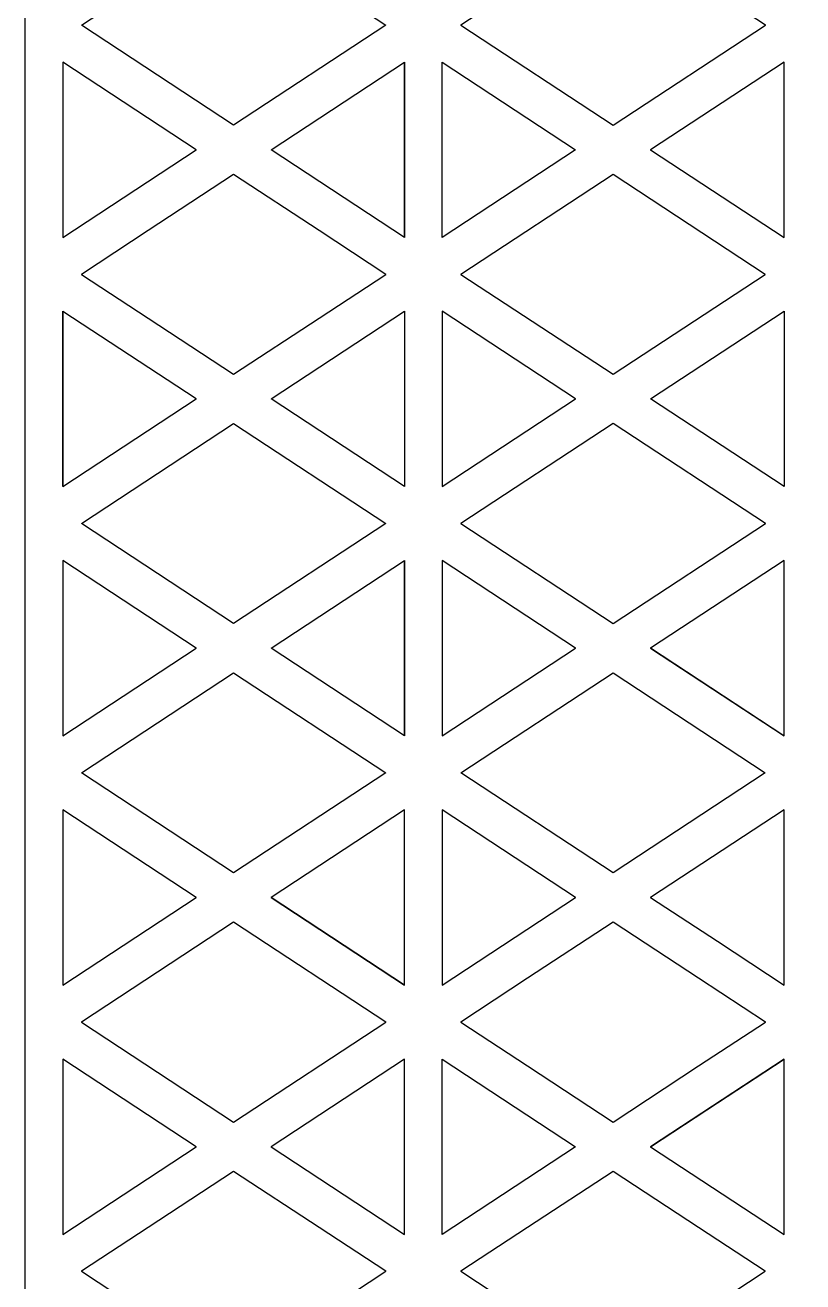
# Model space of a CAD drawing. Header units: centimetres. Extents: x -127 to 127, y -127 to 127.
# Drawn here: x -127.3 to -90, y -60.3 to 0 of the extents above; entities that cross this region are included whole.
import ezdxf

# ---------------------------------------------------------------- set-up
doc = ezdxf.new("R2010")
doc.units = ezdxf.units.CM
doc.header["$MEASUREMENT"] = 0
doc.layers.add('layer 1', color=7, linetype='Continuous')

msp = doc.modelspace()

# ---------------------------------------------------------------- linework, layer by layer
at = {"layer": 'layer 1', "color": 114}
for points, knots in [([(-53.56525, -120.75781), (-53.56525, -120.75781), (-49.46533, -123.45153), (-49.46533, -123.45153), (-49.46533, -123.45153), (-49.46533, -123.45153), (-44.46525, -126.73654), (-44.46525, -126.73654), (-44.46525, -126.73654), (-44.46525, -126.73654), (-39.46517, -123.45153), (-39.46517, -123.45153), (-39.46517, -123.45153), (-39.46517, -123.45153), (-34.46525, -120.16652), (-34.46525, -120.16652), (-34.46525, -120.16652), (-34.46525, -120.16652), (-34.46525, -113.59651), (-34.46525, -113.59651), (-34.46525, -113.59651), (-34.46525, -113.59651), (-34.46525, -107.02649), (-34.46525, -107.02649), (-34.46525, -107.02649), (-34.46525, -107.02649), (-34.46525, 120.16648), (-34.46525, 120.16648), (-34.46525, 120.16648), (-34.46525, 120.16648), (-44.46525, 126.7365), (-44.46525, 126.7365), (-44.46525, 126.7365), (-44.46525, 126.7365), (-49.46533, 123.45149), (-49.46533, 123.45149), (-49.46533, 123.45149), (-49.46533, 123.45149), (-53.56523, 120.75779), (-53.56523, 120.75779), (-53.56523, 120.75779), (-53.56523, 120.75779), (-62.66525, 126.73651), (-62.66525, 126.73651), (-62.66525, 126.73651), (-62.66525, 126.73651), (-71.76524, 120.7578), (-71.76524, 120.7578), (-71.76524, 120.7578), (-71.76524, 120.7578), (-80.86525, 126.73652), (-80.86525, 126.73652), (-80.86525, 126.73652), (-80.86525, 126.73652), (-89.96525, 120.75781), (-89.96525, 120.75781), (-89.96525, 120.75781), (-89.96525, 120.75781), (-99.06525, 126.73653), (-99.06525, 126.73653), (-99.06525, 126.73653), (-99.06525, 126.73653), (-108.16524, 120.75782), (-108.16524, 120.75782), (-108.16524, 120.75782), (-108.16524, 120.75782), (-117.26525, 126.73654), (-117.26525, 126.73654), (-117.26525, 126.73654), (-117.26525, 126.73654), (-127.26525, 120.16652), (-127.26525, 120.16652), (-127.26525, 120.16652), (-127.26525, 120.16652), (-127.26525, -120.16648), (-127.26525, -120.16648), (-127.26525, -120.16648), (-127.26525, -120.16648), (-117.26525, -126.7365), (-117.26525, -126.7365), (-117.26525, -126.7365), (-117.26525, -126.7365), (-108.16524, -120.75779), (-108.16524, -120.75779), (-108.16524, -120.75779), (-108.16524, -120.75779), (-99.06525, -126.73651), (-99.06525, -126.73651), (-99.06525, -126.73651), (-99.06525, -126.73651), (-89.96524, -120.7578), (-89.96524, -120.7578), (-89.96524, -120.7578), (-89.96524, -120.7578), (-80.86525, -126.73652), (-80.86525, -126.73652), (-80.86525, -126.73652), (-80.86525, -126.73652), (-71.76524, -120.75781), (-71.76524, -120.75781), (-71.76524, -120.75781), (-71.76524, -120.75781), (-67.66533, -123.45152), (-67.66533, -123.45152), (-67.66533, -123.45152), (-67.66533, -123.45152), (-62.66525, -126.73653), (-62.66525, -126.73653), (-62.66525, -126.73653), (-62.66525, -126.73653), (-57.66517, -123.45152), (-57.66517, -123.45152), (-57.66517, -123.45152), (-57.66517, -123.45152), (-53.56527, -120.75783), (-53.56527, -120.75783), (-53.56527, -120.75783), (-53.56527, -120.75783), (-53.56525, -120.75781), (-53.56525, -120.75781)], [0, 0, 0, 0, 0.03225806, 0.03225806, 0.03225806, 0.03225806, 0.06451613, 0.06451613, 0.06451613, 0.06451613, 0.09677419, 0.09677419, 0.09677419, 0.09677419, 0.12903226, 0.12903226, 0.12903226, 0.12903226, 0.16129032, 0.16129032, 0.16129032, 0.16129032, 0.19354839, 0.19354839, 0.19354839, 0.19354839, 0.22580645, 0.22580645, 0.22580645, 0.22580645, 0.25806452, 0.25806452, 0.25806452, 0.25806452, 0.29032258, 0.29032258, 0.29032258, 0.29032258, 0.32258065, 0.32258065, 0.32258065, 0.32258065, 0.35483871, 0.35483871, 0.35483871, 0.35483871, 0.38709677, 0.38709677, 0.38709677, 0.38709677, 0.41935484, 0.41935484, 0.41935484, 0.41935484, 0.4516129, 0.4516129, 0.4516129, 0.4516129, 0.48387097, 0.48387097, 0.48387097, 0.48387097, 0.51612903, 0.51612903, 0.51612903, 0.51612903, 0.5483871, 0.5483871, 0.5483871, 0.5483871, 0.58064516, 0.58064516, 0.58064516, 0.58064516, 0.61290323, 0.61290323, 0.61290323, 0.61290323, 0.64516129, 0.64516129, 0.64516129, 0.64516129, 0.67741935, 0.67741935, 0.67741935, 0.67741935, 0.70967742, 0.70967742, 0.70967742, 0.70967742, 0.74193548, 0.74193548, 0.74193548, 0.74193548, 0.77419355, 0.77419355, 0.77419355, 0.77419355, 0.80645161, 0.80645161, 0.80645161, 0.80645161, 0.83870968, 0.83870968, 0.83870968, 0.83870968, 0.87096774, 0.87096774, 0.87096774, 0.87096774, 0.90322581, 0.90322581, 0.90322581, 0.90322581, 0.93548387, 0.93548387, 0.93548387, 0.93548387, 1, 1, 1, 1]), ([(-124.56664, 0.00002), (-124.56664, 0.00002), (-117.26525, -4.79699), (-117.26525, -4.79699), (-117.26525, -4.79699), (-117.26525, -4.79699), (-109.96384, 0.00003), (-109.96384, 0.00003), (-109.96384, 0.00003), (-109.96384, 0.00003), (-113.16518, 2.10333), (-113.16518, 2.10333), (-113.16518, 2.10333), (-113.16518, 2.10333), (-117.26525, 4.79703), (-117.26525, 4.79703), (-117.26525, 4.79703), (-117.26525, 4.79703), (-121.36532, 2.10333), (-121.36532, 2.10333), (-121.36532, 2.10333), (-121.36532, 2.10333), (-124.56664, 0.00002), (-124.56664, 0.00002)], [0, 0, 0, 0, 0.14285714, 0.14285714, 0.14285714, 0.14285714, 0.28571429, 0.28571429, 0.28571429, 0.28571429, 0.42857143, 0.42857143, 0.42857143, 0.42857143, 0.57142857, 0.57142857, 0.57142857, 0.57142857, 0.71428571, 0.71428571, 0.71428571, 0.71428571, 1, 1, 1, 1]), ([(-106.36665, 0.00001), (-106.36665, 0.00001), (-99.06525, 4.79702), (-99.06525, 4.79702), (-99.06525, 4.79702), (-99.06525, 4.79702), (-91.76385, 0.00002), (-91.76385, 0.00002), (-91.76385, 0.00002), (-91.76385, 0.00002), (-99.06525, -4.797), (-99.06525, -4.797), (-99.06525, -4.797), (-99.06525, -4.797), (-106.36665, 0.00001), (-106.36665, 0.00001)], [0, 0, 0, 0, 0.2, 0.2, 0.2, 0.2, 0.4, 0.4, 0.4, 0.4, 0.6, 0.6, 0.6, 0.6, 1, 1, 1, 1]), ([(-125.46525, -1.77479), (-125.46525, -1.77479), (-125.45526, -1.78135), (-125.45526, -1.78135), (-125.45526, -1.78135), (-125.45526, -1.78135), (-119.06529, -5.97959), (-119.06529, -5.97959), (-119.06529, -5.97959), (-119.06529, -5.97959), (-125.46525, -10.18438), (-125.46525, -10.18438), (-125.46525, -10.18438), (-125.46525, -10.18438), (-125.46525, -5.97779), (-125.46525, -5.97779), (-125.46525, -5.97779), (-125.46525, -5.97779), (-125.46525, -1.77481), (-125.46525, -1.77481), (-125.46525, -1.77481), (-125.46525, -1.77481), (-125.46525, -1.77479), (-125.46525, -1.77479)], [0, 0, 0, 0, 0.14285714, 0.14285714, 0.14285714, 0.14285714, 0.28571429, 0.28571429, 0.28571429, 0.28571429, 0.42857143, 0.42857143, 0.42857143, 0.42857143, 0.57142857, 0.57142857, 0.57142857, 0.57142857, 0.71428571, 0.71428571, 0.71428571, 0.71428571, 1, 1, 1, 1]), ([(-109.06526, -1.7748), (-109.06526, -1.7748), (-115.46521, -5.97959), (-115.46521, -5.97959), (-115.46521, -5.97959), (-115.46521, -5.97959), (-109.06524, -10.18438), (-109.06524, -10.18438), (-109.06524, -10.18438), (-109.06524, -10.18438), (-109.06526, -1.7748), (-109.06526, -1.7748)], [0, 0, 0, 0, 0.25, 0.25, 0.25, 0.25, 0.5, 0.5, 0.5, 0.5, 1, 1, 1, 1]), ([(-109.06525, -1.7748), (-109.06525, -1.7748), (-109.06525, -5.97779), (-109.06525, -5.97779), (-109.06525, -5.97779), (-109.06525, -5.97779), (-109.06525, -10.18439), (-109.06525, -10.18439), (-109.06525, -10.18439), (-109.06525, -10.18439), (-109.06525, -1.7748), (-109.06525, -1.7748)], [0, 0, 0, 0, 0.25, 0.25, 0.25, 0.25, 0.5, 0.5, 0.5, 0.5, 1, 1, 1, 1]), ([(-107.26525, -10.18439), (-107.26525, -10.18439), (-100.86528, -5.9796), (-100.86528, -5.9796), (-100.86528, -5.9796), (-100.86528, -5.9796), (-107.26525, -1.77481), (-107.26525, -1.77481), (-107.26525, -1.77481), (-107.26525, -1.77481), (-107.26525, -10.18439), (-107.26525, -10.18439)], [0, 0, 0, 0, 0.25, 0.25, 0.25, 0.25, 0.5, 0.5, 0.5, 0.5, 1, 1, 1, 1]), ([(-90.86526, -1.77482), (-90.86526, -1.77482), (-90.86524, -10.18438), (-90.86524, -10.18438), (-90.86524, -10.18438), (-90.86524, -10.18438), (-97.26522, -5.9796), (-97.26522, -5.9796), (-97.26522, -5.9796), (-97.26522, -5.9796), (-90.86526, -1.77482), (-90.86526, -1.77482)], [0, 0, 0, 0, 0.25, 0.25, 0.25, 0.25, 0.5, 0.5, 0.5, 0.5, 1, 1, 1, 1]), ([(-124.56389, -11.9574), (-124.56389, -11.9574), (-121.36532, -9.8559), (-121.36532, -9.8559), (-121.36532, -9.8559), (-121.36532, -9.8559), (-117.26525, -7.1622), (-117.26525, -7.1622), (-117.26525, -7.1622), (-117.26525, -7.1622), (-113.16518, -9.8559), (-113.16518, -9.8559), (-113.16518, -9.8559), (-113.16518, -9.8559), (-109.96661, -11.95741), (-109.96661, -11.95741), (-109.96661, -11.95741), (-109.96661, -11.95741), (-113.16518, -14.05892), (-113.16518, -14.05892), (-113.16518, -14.05892), (-113.16518, -14.05892), (-117.26525, -16.75262), (-117.26525, -16.75262), (-117.26525, -16.75262), (-117.26525, -16.75262), (-121.36532, -14.05892), (-121.36532, -14.05892), (-121.36532, -14.05892), (-121.36532, -14.05892), (-124.56389, -11.9574), (-124.56389, -11.9574)], [0, 0, 0, 0, 0.11111111, 0.11111111, 0.11111111, 0.11111111, 0.22222222, 0.22222222, 0.22222222, 0.22222222, 0.33333333, 0.33333333, 0.33333333, 0.33333333, 0.44444444, 0.44444444, 0.44444444, 0.44444444, 0.55555556, 0.55555556, 0.55555556, 0.55555556, 0.66666667, 0.66666667, 0.66666667, 0.66666667, 0.77777778, 0.77777778, 0.77777778, 0.77777778, 1, 1, 1, 1]), ([(-106.3639, -11.95742), (-106.3639, -11.95742), (-99.06525, -7.16221), (-99.06525, -7.16221), (-99.06525, -7.16221), (-99.06525, -7.16221), (-91.7666, -11.95741), (-91.7666, -11.95741), (-91.7666, -11.95741), (-91.7666, -11.95741), (-99.06525, -16.75263), (-99.06525, -16.75263), (-99.06525, -16.75263), (-99.06525, -16.75263), (-106.3639, -11.95742), (-106.3639, -11.95742)], [0, 0, 0, 0, 0.2, 0.2, 0.2, 0.2, 0.4, 0.4, 0.4, 0.4, 0.6, 0.6, 0.6, 0.6, 1, 1, 1, 1]), ([(-125.46525, -13.73042), (-125.46525, -13.73042), (-125.45526, -13.73698), (-125.45526, -13.73698), (-125.45526, -13.73698), (-125.45526, -13.73698), (-119.06528, -17.93522), (-119.06528, -17.93522), (-119.06528, -17.93522), (-119.06528, -17.93522), (-125.45526, -22.13345), (-125.45526, -22.13345), (-125.45526, -22.13345), (-125.45526, -22.13345), (-125.46524, -22.14001), (-125.46524, -22.14001), (-125.46524, -22.14001), (-125.46524, -22.14001), (-125.46526, -22.14002), (-125.46526, -22.14002), (-125.46526, -22.14002), (-125.46526, -22.14002), (-125.46525, -13.73042), (-125.46525, -13.73042)], [0, 0, 0, 0, 0.14285714, 0.14285714, 0.14285714, 0.14285714, 0.28571429, 0.28571429, 0.28571429, 0.28571429, 0.42857143, 0.42857143, 0.42857143, 0.42857143, 0.57142857, 0.57142857, 0.57142857, 0.57142857, 0.71428571, 0.71428571, 0.71428571, 0.71428571, 1, 1, 1, 1]), ([(-125.46525, -22.14001), (-125.46525, -22.14001), (-125.46525, -22.13162), (-125.46525, -22.13162), (-125.46525, -22.13162), (-125.46525, -22.13162), (-125.46525, -17.93703), (-125.46525, -17.93703), (-125.46525, -17.93703), (-125.46525, -17.93703), (-125.46525, -13.73043), (-125.46525, -13.73043), (-125.46525, -13.73043), (-125.46525, -13.73043), (-125.46525, -22.14001), (-125.46525, -22.14001)], [0, 0, 0, 0, 0.2, 0.2, 0.2, 0.2, 0.4, 0.4, 0.4, 0.4, 0.6, 0.6, 0.6, 0.6, 1, 1, 1, 1]), ([(-115.46519, -17.93521), (-115.46519, -17.93521), (-109.06525, -22.14002), (-109.06525, -22.14002), (-109.06525, -22.14002), (-109.06525, -22.14002), (-109.06525, -13.73044), (-109.06525, -13.73044), (-109.06525, -13.73044), (-109.06525, -13.73044), (-115.46519, -17.93521), (-115.46519, -17.93521)], [0, 0, 0, 0, 0.25, 0.25, 0.25, 0.25, 0.5, 0.5, 0.5, 0.5, 1, 1, 1, 1]), ([(-100.86527, -17.93522), (-100.86527, -17.93522), (-107.26525, -22.14002), (-107.26525, -22.14002), (-107.26525, -22.14002), (-107.26525, -22.14002), (-107.26525, -13.73045), (-107.26525, -13.73045), (-107.26525, -13.73045), (-107.26525, -13.73045), (-100.86527, -17.93522), (-100.86527, -17.93522)], [0, 0, 0, 0, 0.25, 0.25, 0.25, 0.25, 0.5, 0.5, 0.5, 0.5, 1, 1, 1, 1]), ([(-90.86525, -22.14003), (-90.86525, -22.14003), (-90.86525, -13.73044), (-90.86525, -13.73044), (-90.86525, -13.73044), (-90.86525, -13.73044), (-97.2652, -17.93522), (-97.2652, -17.93522), (-97.2652, -17.93522), (-97.2652, -17.93522), (-90.86525, -22.14003), (-90.86525, -22.14003)], [0, 0, 0, 0, 0.25, 0.25, 0.25, 0.25, 0.5, 0.5, 0.5, 0.5, 1, 1, 1, 1]), ([(-124.56663, -23.91483), (-124.56663, -23.91483), (-117.26525, -28.71185), (-117.26525, -28.71185), (-117.26525, -28.71185), (-117.26525, -28.71185), (-109.96386, -23.91483), (-109.96386, -23.91483), (-109.96386, -23.91483), (-109.96386, -23.91483), (-117.26525, -19.11783), (-117.26525, -19.11783), (-117.26525, -19.11783), (-117.26525, -19.11783), (-124.56663, -23.91483), (-124.56663, -23.91483)], [0, 0, 0, 0, 0.2, 0.2, 0.2, 0.2, 0.4, 0.4, 0.4, 0.4, 0.6, 0.6, 0.6, 0.6, 1, 1, 1, 1]), ([(-106.36663, -23.91484), (-106.36663, -23.91484), (-99.06525, -19.11784), (-99.06525, -19.11784), (-99.06525, -19.11784), (-99.06525, -19.11784), (-91.76387, -23.91485), (-91.76387, -23.91485), (-91.76387, -23.91485), (-91.76387, -23.91485), (-99.06525, -28.71186), (-99.06525, -28.71186), (-99.06525, -28.71186), (-99.06525, -28.71186), (-106.36663, -23.91484), (-106.36663, -23.91484)], [0, 0, 0, 0, 0.2, 0.2, 0.2, 0.2, 0.4, 0.4, 0.4, 0.4, 0.6, 0.6, 0.6, 0.6, 1, 1, 1, 1]), ([(-125.46525, -25.68966), (-125.46525, -25.68966), (-119.06528, -29.89446), (-119.06528, -29.89446), (-119.06528, -29.89446), (-119.06528, -29.89446), (-125.46525, -34.09924), (-125.46525, -34.09924), (-125.46525, -34.09924), (-125.46525, -34.09924), (-125.46525, -25.68966), (-125.46525, -25.68966)], [0, 0, 0, 0, 0.25, 0.25, 0.25, 0.25, 0.5, 0.5, 0.5, 0.5, 1, 1, 1, 1]), ([(-109.06525, -25.68966), (-109.06525, -25.68966), (-115.4652, -29.89444), (-115.4652, -29.89444), (-115.4652, -29.89444), (-115.4652, -29.89444), (-109.06525, -34.09924), (-109.06525, -34.09924), (-109.06525, -34.09924), (-109.06525, -34.09924), (-109.06525, -25.68966), (-109.06525, -25.68966)], [0, 0, 0, 0, 0.25, 0.25, 0.25, 0.25, 0.5, 0.5, 0.5, 0.5, 1, 1, 1, 1]), ([(-109.06525, -25.68966), (-109.06525, -25.68966), (-109.06525, -34.09924), (-109.06525, -34.09924), (-109.06525, -34.09924), (-109.06525, -34.09924), (-109.06525, -25.68966), (-109.06525, -25.68966)], [0, 0, 0, 0, 0.33333333, 0.33333333, 0.33333333, 0.33333333, 1, 1, 1, 1]), ([(-107.26525, -34.09926), (-107.26525, -34.09926), (-107.26525, -25.68966), (-107.26525, -25.68966), (-107.26525, -25.68966), (-107.26525, -25.68966), (-100.86528, -29.89446), (-100.86528, -29.89446), (-100.86528, -29.89446), (-100.86528, -29.89446), (-107.26525, -34.09926), (-107.26525, -34.09926)], [0, 0, 0, 0, 0.25, 0.25, 0.25, 0.25, 0.5, 0.5, 0.5, 0.5, 1, 1, 1, 1]), ([(-97.26522, -29.89446), (-97.26522, -29.89446), (-90.86525, -25.68968), (-90.86525, -25.68968), (-90.86525, -25.68968), (-90.86525, -25.68968), (-90.86525, -34.09924), (-90.86525, -34.09924), (-90.86525, -34.09924), (-90.86525, -34.09924), (-90.86525, -34.09925), (-90.86525, -34.09925), (-90.86525, -34.09925), (-90.86525, -34.09925), (-97.26522, -29.89446), (-97.26522, -29.89446)], [0, 0, 0, 0, 0.2, 0.2, 0.2, 0.2, 0.4, 0.4, 0.4, 0.4, 0.6, 0.6, 0.6, 0.6, 1, 1, 1, 1]), ([(-97.2652, -29.89445), (-97.2652, -29.89445), (-97.26518, -29.89446), (-97.26518, -29.89446), (-97.26518, -29.89446), (-97.26518, -29.89446), (-90.875, -34.09284), (-90.875, -34.09284), (-90.875, -34.09284), (-90.875, -34.09284), (-90.86525, -34.09924), (-90.86525, -34.09924), (-90.86525, -34.09924), (-90.86525, -34.09924), (-97.2652, -29.89445), (-97.2652, -29.89445)], [0, 0, 0, 0, 0.2, 0.2, 0.2, 0.2, 0.4, 0.4, 0.4, 0.4, 0.6, 0.6, 0.6, 0.6, 1, 1, 1, 1]), ([(-124.56389, -35.87226), (-124.56389, -35.87226), (-117.26525, -40.66748), (-117.26525, -40.66748), (-117.26525, -40.66748), (-117.26525, -40.66748), (-109.9666, -35.87226), (-109.9666, -35.87226), (-109.9666, -35.87226), (-109.9666, -35.87226), (-117.26525, -31.07706), (-117.26525, -31.07706), (-117.26525, -31.07706), (-117.26525, -31.07706), (-124.56389, -35.87226), (-124.56389, -35.87226)], [0, 0, 0, 0, 0.2, 0.2, 0.2, 0.2, 0.4, 0.4, 0.4, 0.4, 0.6, 0.6, 0.6, 0.6, 1, 1, 1, 1]), ([(-106.3639, -35.87227), (-106.3639, -35.87227), (-99.06525, -40.66749), (-99.06525, -40.66749), (-99.06525, -40.66749), (-99.06525, -40.66749), (-91.76659, -35.87227), (-91.76659, -35.87227), (-91.76659, -35.87227), (-91.76659, -35.87227), (-99.06525, -31.07707), (-99.06525, -31.07707), (-99.06525, -31.07707), (-99.06525, -31.07707), (-106.3639, -35.87227), (-106.3639, -35.87227)], [0, 0, 0, 0, 0.2, 0.2, 0.2, 0.2, 0.4, 0.4, 0.4, 0.4, 0.6, 0.6, 0.6, 0.6, 1, 1, 1, 1]), ([(-125.46525, -37.64529), (-125.46525, -37.64529), (-119.06528, -41.85009), (-119.06528, -41.85009), (-119.06528, -41.85009), (-119.06528, -41.85009), (-125.46525, -46.05488), (-125.46525, -46.05488), (-125.46525, -46.05488), (-125.46525, -46.05488), (-125.46525, -37.64529), (-125.46525, -37.64529)], [0, 0, 0, 0, 0.25, 0.25, 0.25, 0.25, 0.5, 0.5, 0.5, 0.5, 1, 1, 1, 1]), ([(-115.46522, -41.85008), (-115.46522, -41.85008), (-115.46521, -41.85007), (-115.46521, -41.85007), (-115.46521, -41.85007), (-115.46521, -41.85007), (-115.4652, -41.85007), (-115.4652, -41.85007), (-115.4652, -41.85007), (-115.4652, -41.85007), (-109.06525, -37.64529), (-109.06525, -37.64529), (-109.06525, -37.64529), (-109.06525, -37.64529), (-109.06525, -46.05487), (-109.06525, -46.05487), (-109.06525, -46.05487), (-109.06525, -46.05487), (-115.46522, -41.85008), (-115.46522, -41.85008)], [0, 0, 0, 0, 0.16666667, 0.16666667, 0.16666667, 0.16666667, 0.33333333, 0.33333333, 0.33333333, 0.33333333, 0.5, 0.5, 0.5, 0.5, 0.66666667, 0.66666667, 0.66666667, 0.66666667, 1, 1, 1, 1]), ([(-107.26525, -46.05488), (-107.26525, -46.05488), (-107.26524, -37.64529), (-107.26524, -37.64529), (-107.26524, -37.64529), (-107.26524, -37.64529), (-100.86526, -41.85008), (-100.86526, -41.85008), (-100.86526, -41.85008), (-100.86526, -41.85008), (-107.26525, -46.05488), (-107.26525, -46.05488)], [0, 0, 0, 0, 0.25, 0.25, 0.25, 0.25, 0.5, 0.5, 0.5, 0.5, 1, 1, 1, 1]), ([(-97.26523, -41.85009), (-97.26523, -41.85009), (-90.86525, -37.6453), (-90.86525, -37.6453), (-90.86525, -37.6453), (-90.86525, -37.6453), (-90.86525, -46.05487), (-90.86525, -46.05487), (-90.86525, -46.05487), (-90.86525, -46.05487), (-94.06517, -43.9525), (-94.06517, -43.9525), (-94.06517, -43.9525), (-94.06517, -43.9525), (-97.26519, -41.85009), (-97.26519, -41.85009), (-97.26519, -41.85009), (-97.26519, -41.85009), (-97.26521, -41.85008), (-97.26521, -41.85008), (-97.26521, -41.85008), (-97.26521, -41.85008), (-97.26523, -41.85009), (-97.26523, -41.85009)], [0, 0, 0, 0, 0.14285714, 0.14285714, 0.14285714, 0.14285714, 0.28571429, 0.28571429, 0.28571429, 0.28571429, 0.42857143, 0.42857143, 0.42857143, 0.42857143, 0.57142857, 0.57142857, 0.57142857, 0.57142857, 0.71428571, 0.71428571, 0.71428571, 0.71428571, 1, 1, 1, 1]), ([(-115.46521, -41.85007), (-115.46521, -41.85007), (-115.46519, -41.85008), (-115.46519, -41.85008), (-115.46519, -41.85008), (-115.46519, -41.85008), (-109.06525, -46.05487), (-109.06525, -46.05487), (-109.06525, -46.05487), (-109.06525, -46.05487), (-115.46521, -41.85007), (-115.46521, -41.85007)], [0, 0, 0, 0, 0.25, 0.25, 0.25, 0.25, 0.5, 0.5, 0.5, 0.5, 1, 1, 1, 1]), ([(-124.56662, -47.82969), (-124.56662, -47.82969), (-117.26525, -43.03269), (-117.26525, -43.03269), (-117.26525, -43.03269), (-117.26525, -43.03269), (-109.96386, -47.8297), (-109.96386, -47.8297), (-109.96386, -47.8297), (-109.96386, -47.8297), (-117.26525, -52.62671), (-117.26525, -52.62671), (-117.26525, -52.62671), (-117.26525, -52.62671), (-124.56662, -47.82969), (-124.56662, -47.82969)], [0, 0, 0, 0, 0.2, 0.2, 0.2, 0.2, 0.4, 0.4, 0.4, 0.4, 0.6, 0.6, 0.6, 0.6, 1, 1, 1, 1]), ([(-106.36664, -47.8297), (-106.36664, -47.8297), (-103.16532, -45.7264), (-103.16532, -45.7264), (-103.16532, -45.7264), (-103.16532, -45.7264), (-99.06525, -43.0327), (-99.06525, -43.0327), (-99.06525, -43.0327), (-99.06525, -43.0327), (-94.96518, -45.7264), (-94.96518, -45.7264), (-94.96518, -45.7264), (-94.96518, -45.7264), (-91.76387, -47.82971), (-91.76387, -47.82971), (-91.76387, -47.82971), (-91.76387, -47.82971), (-94.96518, -49.93302), (-94.96518, -49.93302), (-94.96518, -49.93302), (-94.96518, -49.93302), (-99.06525, -52.62672), (-99.06525, -52.62672), (-99.06525, -52.62672), (-99.06525, -52.62672), (-103.16532, -49.93302), (-103.16532, -49.93302), (-103.16532, -49.93302), (-103.16532, -49.93302), (-106.36664, -47.8297), (-106.36664, -47.8297)], [0, 0, 0, 0, 0.11111111, 0.11111111, 0.11111111, 0.11111111, 0.22222222, 0.22222222, 0.22222222, 0.22222222, 0.33333333, 0.33333333, 0.33333333, 0.33333333, 0.44444444, 0.44444444, 0.44444444, 0.44444444, 0.55555556, 0.55555556, 0.55555556, 0.55555556, 0.66666667, 0.66666667, 0.66666667, 0.66666667, 0.77777778, 0.77777778, 0.77777778, 0.77777778, 1, 1, 1, 1]), ([(-119.06527, -53.80931), (-119.06527, -53.80931), (-125.46525, -58.0141), (-125.46525, -58.0141), (-125.46525, -58.0141), (-125.46525, -58.0141), (-125.46524, -49.60451), (-125.46524, -49.60451), (-125.46524, -49.60451), (-125.46524, -49.60451), (-119.06527, -53.80931), (-119.06527, -53.80931)], [0, 0, 0, 0, 0.25, 0.25, 0.25, 0.25, 0.5, 0.5, 0.5, 0.5, 1, 1, 1, 1]), ([(-109.06525, -58.0141), (-109.06525, -58.0141), (-115.46522, -53.80931), (-115.46522, -53.80931), (-115.46522, -53.80931), (-115.46522, -53.80931), (-109.06525, -49.60453), (-109.06525, -49.60453), (-109.06525, -49.60453), (-109.06525, -49.60453), (-109.06525, -58.0141), (-109.06525, -58.0141)], [0, 0, 0, 0, 0.25, 0.25, 0.25, 0.25, 0.5, 0.5, 0.5, 0.5, 1, 1, 1, 1]), ([(-107.26525, -49.60451), (-107.26525, -49.60451), (-107.26525, -58.01412), (-107.26525, -58.01412), (-107.26525, -58.01412), (-107.26525, -58.01412), (-100.86527, -53.80931), (-100.86527, -53.80931), (-100.86527, -53.80931), (-100.86527, -53.80931), (-107.26525, -49.60451), (-107.26525, -49.60451)], [0, 0, 0, 0, 0.25, 0.25, 0.25, 0.25, 0.5, 0.5, 0.5, 0.5, 1, 1, 1, 1]), ([(-90.86525, -49.60453), (-90.86525, -49.60453), (-94.06517, -51.70692), (-94.06517, -51.70692), (-94.06517, -51.70692), (-94.06517, -51.70692), (-97.26523, -53.80932), (-97.26523, -53.80932), (-97.26523, -53.80932), (-97.26523, -53.80932), (-90.86525, -49.60453), (-90.86525, -49.60453)], [0, 0, 0, 0, 0.25, 0.25, 0.25, 0.25, 0.5, 0.5, 0.5, 0.5, 1, 1, 1, 1]), ([(-90.86525, -49.60454), (-90.86525, -49.60454), (-90.86525, -49.61109), (-90.86525, -49.61109), (-90.86525, -49.61109), (-90.86525, -49.61109), (-90.86525, -49.6111), (-90.86525, -49.6111), (-90.86525, -49.6111), (-90.86525, -49.6111), (-90.86524, -58.01411), (-90.86524, -58.01411), (-90.86524, -58.01411), (-90.86524, -58.01411), (-97.2652, -53.80931), (-97.2652, -53.80931), (-97.2652, -53.80931), (-97.2652, -53.80931), (-90.86525, -49.60454), (-90.86525, -49.60454)], [0, 0, 0, 0, 0.16666667, 0.16666667, 0.16666667, 0.16666667, 0.33333333, 0.33333333, 0.33333333, 0.33333333, 0.5, 0.5, 0.5, 0.5, 0.66666667, 0.66666667, 0.66666667, 0.66666667, 1, 1, 1, 1]), ([(-124.56388, -59.78712), (-124.56388, -59.78712), (-121.36532, -57.68562), (-121.36532, -57.68562), (-121.36532, -57.68562), (-121.36532, -57.68562), (-117.26525, -54.99192), (-117.26525, -54.99192), (-117.26525, -54.99192), (-117.26525, -54.99192), (-113.16518, -57.68562), (-113.16518, -57.68562), (-113.16518, -57.68562), (-113.16518, -57.68562), (-109.96661, -59.78712), (-109.96661, -59.78712), (-109.96661, -59.78712), (-109.96661, -59.78712), (-113.16518, -61.88864), (-113.16518, -61.88864), (-113.16518, -61.88864), (-113.16518, -61.88864), (-117.26525, -64.58234), (-117.26525, -64.58234), (-117.26525, -64.58234), (-117.26525, -64.58234), (-121.36532, -61.88864), (-121.36532, -61.88864), (-121.36532, -61.88864), (-121.36532, -61.88864), (-124.56388, -59.78712), (-124.56388, -59.78712)], [0, 0, 0, 0, 0.11111111, 0.11111111, 0.11111111, 0.11111111, 0.22222222, 0.22222222, 0.22222222, 0.22222222, 0.33333333, 0.33333333, 0.33333333, 0.33333333, 0.44444444, 0.44444444, 0.44444444, 0.44444444, 0.55555556, 0.55555556, 0.55555556, 0.55555556, 0.66666667, 0.66666667, 0.66666667, 0.66666667, 0.77777778, 0.77777778, 0.77777778, 0.77777778, 1, 1, 1, 1]), ([(-106.36389, -59.78714), (-106.36389, -59.78714), (-103.16532, -57.68563), (-103.16532, -57.68563), (-103.16532, -57.68563), (-103.16532, -57.68563), (-99.06525, -54.99193), (-99.06525, -54.99193), (-99.06525, -54.99193), (-99.06525, -54.99193), (-94.96518, -57.68563), (-94.96518, -57.68563), (-94.96518, -57.68563), (-94.96518, -57.68563), (-91.76659, -59.78713), (-91.76659, -59.78713), (-91.76659, -59.78713), (-91.76659, -59.78713), (-94.96518, -61.88865), (-94.96518, -61.88865), (-94.96518, -61.88865), (-94.96518, -61.88865), (-99.06525, -64.58235), (-99.06525, -64.58235), (-99.06525, -64.58235), (-99.06525, -64.58235), (-103.16532, -61.88865), (-103.16532, -61.88865), (-103.16532, -61.88865), (-103.16532, -61.88865), (-106.36389, -59.78714), (-106.36389, -59.78714)], [0, 0, 0, 0, 0.11111111, 0.11111111, 0.11111111, 0.11111111, 0.22222222, 0.22222222, 0.22222222, 0.22222222, 0.33333333, 0.33333333, 0.33333333, 0.33333333, 0.44444444, 0.44444444, 0.44444444, 0.44444444, 0.55555556, 0.55555556, 0.55555556, 0.55555556, 0.66666667, 0.66666667, 0.66666667, 0.66666667, 0.77777778, 0.77777778, 0.77777778, 0.77777778, 1, 1, 1, 1])]:
    msp.add_open_spline(points, degree=3, knots=knots, dxfattribs=at)
at = {"layer": 'layer 1', "color": 250, "lineweight": 9}
for points, knots in [([(-53.56525, -120.75781), (-53.56525, -120.75781), (-49.46533, -123.45153), (-49.46533, -123.45153), (-49.46533, -123.45153), (-49.46533, -123.45153), (-44.46525, -126.73654), (-44.46525, -126.73654), (-44.46525, -126.73654), (-44.46525, -126.73654), (-39.46517, -123.45153), (-39.46517, -123.45153), (-39.46517, -123.45153), (-39.46517, -123.45153), (-34.46525, -120.16652), (-34.46525, -120.16652), (-34.46525, -120.16652), (-34.46525, -120.16652), (-34.46525, -113.59651), (-34.46525, -113.59651), (-34.46525, -113.59651), (-34.46525, -113.59651), (-34.46525, -107.02649), (-34.46525, -107.02649), (-34.46525, -107.02649), (-34.46525, -107.02649), (-34.46525, 120.16648), (-34.46525, 120.16648), (-34.46525, 120.16648), (-34.46525, 120.16648), (-44.46525, 126.7365), (-44.46525, 126.7365), (-44.46525, 126.7365), (-44.46525, 126.7365), (-49.46533, 123.45149), (-49.46533, 123.45149), (-49.46533, 123.45149), (-49.46533, 123.45149), (-53.56523, 120.75779), (-53.56523, 120.75779), (-53.56523, 120.75779), (-53.56523, 120.75779), (-62.66525, 126.73651), (-62.66525, 126.73651), (-62.66525, 126.73651), (-62.66525, 126.73651), (-71.76524, 120.7578), (-71.76524, 120.7578), (-71.76524, 120.7578), (-71.76524, 120.7578), (-80.86525, 126.73652), (-80.86525, 126.73652), (-80.86525, 126.73652), (-80.86525, 126.73652), (-89.96525, 120.75781), (-89.96525, 120.75781), (-89.96525, 120.75781), (-89.96525, 120.75781), (-99.06525, 126.73653), (-99.06525, 126.73653), (-99.06525, 126.73653), (-99.06525, 126.73653), (-108.16524, 120.75782), (-108.16524, 120.75782), (-108.16524, 120.75782), (-108.16524, 120.75782), (-117.26525, 126.73654), (-117.26525, 126.73654), (-117.26525, 126.73654), (-117.26525, 126.73654), (-127.26525, 120.16652), (-127.26525, 120.16652), (-127.26525, 120.16652), (-127.26525, 120.16652), (-127.26525, -120.16648), (-127.26525, -120.16648), (-127.26525, -120.16648), (-127.26525, -120.16648), (-117.26525, -126.7365), (-117.26525, -126.7365), (-117.26525, -126.7365), (-117.26525, -126.7365), (-108.16524, -120.75779), (-108.16524, -120.75779), (-108.16524, -120.75779), (-108.16524, -120.75779), (-99.06525, -126.73651), (-99.06525, -126.73651), (-99.06525, -126.73651), (-99.06525, -126.73651), (-89.96524, -120.7578), (-89.96524, -120.7578), (-89.96524, -120.7578), (-89.96524, -120.7578), (-80.86525, -126.73652), (-80.86525, -126.73652), (-80.86525, -126.73652), (-80.86525, -126.73652), (-71.76524, -120.75781), (-71.76524, -120.75781), (-71.76524, -120.75781), (-71.76524, -120.75781), (-67.66533, -123.45152), (-67.66533, -123.45152), (-67.66533, -123.45152), (-67.66533, -123.45152), (-62.66525, -126.73653), (-62.66525, -126.73653), (-62.66525, -126.73653), (-62.66525, -126.73653), (-57.66517, -123.45152), (-57.66517, -123.45152), (-57.66517, -123.45152), (-57.66517, -123.45152), (-53.56527, -120.75783), (-53.56527, -120.75783)], [0, 0, 0, 0, 0.03333333, 0.03333333, 0.03333333, 0.03333333, 0.06666667, 0.06666667, 0.06666667, 0.06666667, 0.1, 0.1, 0.1, 0.1, 0.13333333, 0.13333333, 0.13333333, 0.13333333, 0.16666667, 0.16666667, 0.16666667, 0.16666667, 0.2, 0.2, 0.2, 0.2, 0.23333333, 0.23333333, 0.23333333, 0.23333333, 0.26666667, 0.26666667, 0.26666667, 0.26666667, 0.3, 0.3, 0.3, 0.3, 0.33333333, 0.33333333, 0.33333333, 0.33333333, 0.36666667, 0.36666667, 0.36666667, 0.36666667, 0.4, 0.4, 0.4, 0.4, 0.43333333, 0.43333333, 0.43333333, 0.43333333, 0.46666667, 0.46666667, 0.46666667, 0.46666667, 0.5, 0.5, 0.5, 0.5, 0.53333333, 0.53333333, 0.53333333, 0.53333333, 0.56666667, 0.56666667, 0.56666667, 0.56666667, 0.6, 0.6, 0.6, 0.6, 0.63333333, 0.63333333, 0.63333333, 0.63333333, 0.66666667, 0.66666667, 0.66666667, 0.66666667, 0.7, 0.7, 0.7, 0.7, 0.73333333, 0.73333333, 0.73333333, 0.73333333, 0.76666667, 0.76666667, 0.76666667, 0.76666667, 0.8, 0.8, 0.8, 0.8, 0.83333333, 0.83333333, 0.83333333, 0.83333333, 0.86666667, 0.86666667, 0.86666667, 0.86666667, 0.9, 0.9, 0.9, 0.9, 0.93333333, 0.93333333, 0.93333333, 0.93333333, 1, 1, 1, 1]), ([(-124.56664, 0.00002), (-124.56664, 0.00002), (-117.26525, -4.79699), (-117.26525, -4.79699), (-117.26525, -4.79699), (-117.26525, -4.79699), (-109.96384, 0.00003), (-109.96384, 0.00003), (-109.96384, 0.00003), (-109.96384, 0.00003), (-113.16518, 2.10333), (-113.16518, 2.10333), (-113.16518, 2.10333), (-113.16518, 2.10333), (-117.26525, 4.79703), (-117.26525, 4.79703), (-117.26525, 4.79703), (-117.26525, 4.79703), (-121.36532, 2.10333), (-121.36532, 2.10333), (-121.36532, 2.10333), (-121.36532, 2.10333), (-124.56664, 0.00002), (-124.56664, 0.00002)], [0, 0, 0, 0, 0.14285714, 0.14285714, 0.14285714, 0.14285714, 0.28571429, 0.28571429, 0.28571429, 0.28571429, 0.42857143, 0.42857143, 0.42857143, 0.42857143, 0.57142857, 0.57142857, 0.57142857, 0.57142857, 0.71428571, 0.71428571, 0.71428571, 0.71428571, 1, 1, 1, 1]), ([(-106.36665, 0.00001), (-106.36665, 0.00001), (-99.06525, 4.79702), (-99.06525, 4.79702), (-99.06525, 4.79702), (-99.06525, 4.79702), (-91.76385, 0.00002), (-91.76385, 0.00002), (-91.76385, 0.00002), (-91.76385, 0.00002), (-99.06525, -4.797), (-99.06525, -4.797), (-99.06525, -4.797), (-99.06525, -4.797), (-106.36665, 0.00001), (-106.36665, 0.00001)], [0, 0, 0, 0, 0.2, 0.2, 0.2, 0.2, 0.4, 0.4, 0.4, 0.4, 0.6, 0.6, 0.6, 0.6, 1, 1, 1, 1]), ([(-125.46525, -1.77479), (-125.46525, -1.77479), (-125.45526, -1.78135), (-125.45526, -1.78135), (-125.45526, -1.78135), (-125.45526, -1.78135), (-119.06529, -5.97959), (-119.06529, -5.97959), (-119.06529, -5.97959), (-119.06529, -5.97959), (-125.46525, -10.18438), (-125.46525, -10.18438), (-125.46525, -10.18438), (-125.46525, -10.18438), (-125.46525, -5.97779), (-125.46525, -5.97779), (-125.46525, -5.97779), (-125.46525, -5.97779), (-125.46525, -1.77481), (-125.46525, -1.77481)], [0, 0, 0, 0, 0.16666667, 0.16666667, 0.16666667, 0.16666667, 0.33333333, 0.33333333, 0.33333333, 0.33333333, 0.5, 0.5, 0.5, 0.5, 0.66666667, 0.66666667, 0.66666667, 0.66666667, 1, 1, 1, 1]), ([(-109.06526, -1.7748), (-109.06526, -1.7748), (-115.46521, -5.97959), (-115.46521, -5.97959), (-115.46521, -5.97959), (-115.46521, -5.97959), (-109.06524, -10.18438), (-109.06524, -10.18438)], [0, 0, 0, 0, 0.33333333, 0.33333333, 0.33333333, 0.33333333, 1, 1, 1, 1]), ([(-109.06525, -1.7748), (-109.06525, -1.7748), (-109.06525, -5.97779), (-109.06525, -5.97779), (-109.06525, -5.97779), (-109.06525, -5.97779), (-109.06525, -10.18439), (-109.06525, -10.18439)], [0, 0, 0, 0, 0.33333333, 0.33333333, 0.33333333, 0.33333333, 1, 1, 1, 1]), ([(-107.26525, -10.18439), (-107.26525, -10.18439), (-100.86528, -5.9796), (-100.86528, -5.9796), (-100.86528, -5.9796), (-100.86528, -5.9796), (-107.26525, -1.77481), (-107.26525, -1.77481), (-107.26525, -1.77481), (-107.26525, -1.77481), (-107.26525, -10.18439), (-107.26525, -10.18439)], [0, 0, 0, 0, 0.25, 0.25, 0.25, 0.25, 0.5, 0.5, 0.5, 0.5, 1, 1, 1, 1]), ([(-90.86526, -1.77482), (-90.86526, -1.77482), (-90.86524, -10.18438), (-90.86524, -10.18438), (-90.86524, -10.18438), (-90.86524, -10.18438), (-97.26522, -5.9796), (-97.26522, -5.9796), (-97.26522, -5.9796), (-97.26522, -5.9796), (-90.86526, -1.77482), (-90.86526, -1.77482)], [0, 0, 0, 0, 0.25, 0.25, 0.25, 0.25, 0.5, 0.5, 0.5, 0.5, 1, 1, 1, 1]), ([(-124.56389, -11.9574), (-124.56389, -11.9574), (-121.36532, -9.8559), (-121.36532, -9.8559), (-121.36532, -9.8559), (-121.36532, -9.8559), (-117.26525, -7.1622), (-117.26525, -7.1622), (-117.26525, -7.1622), (-117.26525, -7.1622), (-113.16518, -9.8559), (-113.16518, -9.8559), (-113.16518, -9.8559), (-113.16518, -9.8559), (-109.96661, -11.95741), (-109.96661, -11.95741), (-109.96661, -11.95741), (-109.96661, -11.95741), (-113.16518, -14.05892), (-113.16518, -14.05892), (-113.16518, -14.05892), (-113.16518, -14.05892), (-117.26525, -16.75262), (-117.26525, -16.75262), (-117.26525, -16.75262), (-117.26525, -16.75262), (-121.36532, -14.05892), (-121.36532, -14.05892), (-121.36532, -14.05892), (-121.36532, -14.05892), (-124.56389, -11.9574), (-124.56389, -11.9574)], [0, 0, 0, 0, 0.11111111, 0.11111111, 0.11111111, 0.11111111, 0.22222222, 0.22222222, 0.22222222, 0.22222222, 0.33333333, 0.33333333, 0.33333333, 0.33333333, 0.44444444, 0.44444444, 0.44444444, 0.44444444, 0.55555556, 0.55555556, 0.55555556, 0.55555556, 0.66666667, 0.66666667, 0.66666667, 0.66666667, 0.77777778, 0.77777778, 0.77777778, 0.77777778, 1, 1, 1, 1]), ([(-106.3639, -11.95742), (-106.3639, -11.95742), (-99.06525, -7.16221), (-99.06525, -7.16221), (-99.06525, -7.16221), (-99.06525, -7.16221), (-91.7666, -11.95741), (-91.7666, -11.95741), (-91.7666, -11.95741), (-91.7666, -11.95741), (-99.06525, -16.75263), (-99.06525, -16.75263), (-99.06525, -16.75263), (-99.06525, -16.75263), (-106.3639, -11.95742), (-106.3639, -11.95742)], [0, 0, 0, 0, 0.2, 0.2, 0.2, 0.2, 0.4, 0.4, 0.4, 0.4, 0.6, 0.6, 0.6, 0.6, 1, 1, 1, 1]), ([(-125.46525, -13.73042), (-125.46525, -13.73042), (-125.45526, -13.73698), (-125.45526, -13.73698), (-125.45526, -13.73698), (-125.45526, -13.73698), (-119.06528, -17.93522), (-119.06528, -17.93522), (-119.06528, -17.93522), (-119.06528, -17.93522), (-125.45526, -22.13345), (-125.45526, -22.13345), (-125.45526, -22.13345), (-125.45526, -22.13345), (-125.46524, -22.14001), (-125.46524, -22.14001), (-125.46524, -22.14001), (-125.46524, -22.14001), (-125.46526, -22.14002), (-125.46526, -22.14002)], [0, 0, 0, 0, 0.16666667, 0.16666667, 0.16666667, 0.16666667, 0.33333333, 0.33333333, 0.33333333, 0.33333333, 0.5, 0.5, 0.5, 0.5, 0.66666667, 0.66666667, 0.66666667, 0.66666667, 1, 1, 1, 1]), ([(-125.46525, -22.14001), (-125.46525, -22.14001), (-125.46525, -22.13162), (-125.46525, -22.13162), (-125.46525, -22.13162), (-125.46525, -22.13162), (-125.46525, -17.93703), (-125.46525, -17.93703), (-125.46525, -17.93703), (-125.46525, -17.93703), (-125.46525, -13.73043), (-125.46525, -13.73043)], [0, 0, 0, 0, 0.25, 0.25, 0.25, 0.25, 0.5, 0.5, 0.5, 0.5, 1, 1, 1, 1]), ([(-115.46519, -17.93521), (-115.46519, -17.93521), (-109.06525, -22.14002), (-109.06525, -22.14002), (-109.06525, -22.14002), (-109.06525, -22.14002), (-109.06525, -13.73044), (-109.06525, -13.73044), (-109.06525, -13.73044), (-109.06525, -13.73044), (-115.46519, -17.93521), (-115.46519, -17.93521)], [0, 0, 0, 0, 0.25, 0.25, 0.25, 0.25, 0.5, 0.5, 0.5, 0.5, 1, 1, 1, 1]), ([(-100.86527, -17.93522), (-100.86527, -17.93522), (-107.26525, -22.14002), (-107.26525, -22.14002), (-107.26525, -22.14002), (-107.26525, -22.14002), (-107.26525, -13.73045), (-107.26525, -13.73045), (-107.26525, -13.73045), (-107.26525, -13.73045), (-100.86527, -17.93522), (-100.86527, -17.93522)], [0, 0, 0, 0, 0.25, 0.25, 0.25, 0.25, 0.5, 0.5, 0.5, 0.5, 1, 1, 1, 1]), ([(-90.86525, -22.14003), (-90.86525, -22.14003), (-90.86525, -13.73044), (-90.86525, -13.73044), (-90.86525, -13.73044), (-90.86525, -13.73044), (-97.2652, -17.93522), (-97.2652, -17.93522), (-97.2652, -17.93522), (-97.2652, -17.93522), (-90.86525, -22.14003), (-90.86525, -22.14003)], [0, 0, 0, 0, 0.25, 0.25, 0.25, 0.25, 0.5, 0.5, 0.5, 0.5, 1, 1, 1, 1]), ([(-124.56663, -23.91483), (-124.56663, -23.91483), (-117.26525, -28.71185), (-117.26525, -28.71185), (-117.26525, -28.71185), (-117.26525, -28.71185), (-109.96386, -23.91483), (-109.96386, -23.91483), (-109.96386, -23.91483), (-109.96386, -23.91483), (-117.26525, -19.11783), (-117.26525, -19.11783), (-117.26525, -19.11783), (-117.26525, -19.11783), (-124.56663, -23.91483), (-124.56663, -23.91483)], [0, 0, 0, 0, 0.2, 0.2, 0.2, 0.2, 0.4, 0.4, 0.4, 0.4, 0.6, 0.6, 0.6, 0.6, 1, 1, 1, 1]), ([(-106.36663, -23.91484), (-106.36663, -23.91484), (-99.06525, -19.11784), (-99.06525, -19.11784), (-99.06525, -19.11784), (-99.06525, -19.11784), (-91.76387, -23.91485), (-91.76387, -23.91485), (-91.76387, -23.91485), (-91.76387, -23.91485), (-99.06525, -28.71186), (-99.06525, -28.71186), (-99.06525, -28.71186), (-99.06525, -28.71186), (-106.36663, -23.91484), (-106.36663, -23.91484)], [0, 0, 0, 0, 0.2, 0.2, 0.2, 0.2, 0.4, 0.4, 0.4, 0.4, 0.6, 0.6, 0.6, 0.6, 1, 1, 1, 1]), ([(-125.46525, -25.68966), (-125.46525, -25.68966), (-119.06528, -29.89446), (-119.06528, -29.89446), (-119.06528, -29.89446), (-119.06528, -29.89446), (-125.46525, -34.09924), (-125.46525, -34.09924), (-125.46525, -34.09924), (-125.46525, -34.09924), (-125.46525, -25.68966), (-125.46525, -25.68966)], [0, 0, 0, 0, 0.25, 0.25, 0.25, 0.25, 0.5, 0.5, 0.5, 0.5, 1, 1, 1, 1]), ([(-109.06525, -25.68966), (-109.06525, -25.68966), (-115.4652, -29.89444), (-115.4652, -29.89444), (-115.4652, -29.89444), (-115.4652, -29.89444), (-109.06525, -34.09924), (-109.06525, -34.09924)], [0, 0, 0, 0, 0.33333333, 0.33333333, 0.33333333, 0.33333333, 1, 1, 1, 1]), ([(-107.26525, -34.09926), (-107.26525, -34.09926), (-107.26525, -25.68966), (-107.26525, -25.68966), (-107.26525, -25.68966), (-107.26525, -25.68966), (-100.86528, -29.89446), (-100.86528, -29.89446), (-100.86528, -29.89446), (-100.86528, -29.89446), (-107.26525, -34.09926), (-107.26525, -34.09926)], [0, 0, 0, 0, 0.25, 0.25, 0.25, 0.25, 0.5, 0.5, 0.5, 0.5, 1, 1, 1, 1]), ([(-97.26522, -29.89446), (-97.26522, -29.89446), (-90.86525, -25.68968), (-90.86525, -25.68968), (-90.86525, -25.68968), (-90.86525, -25.68968), (-90.86525, -34.09924), (-90.86525, -34.09924), (-90.86525, -34.09924), (-90.86525, -34.09924), (-90.86525, -34.09925), (-90.86525, -34.09925)], [0, 0, 0, 0, 0.25, 0.25, 0.25, 0.25, 0.5, 0.5, 0.5, 0.5, 1, 1, 1, 1]), ([(-97.2652, -29.89445), (-97.2652, -29.89445), (-97.26518, -29.89446), (-97.26518, -29.89446), (-97.26518, -29.89446), (-97.26518, -29.89446), (-90.875, -34.09284), (-90.875, -34.09284), (-90.875, -34.09284), (-90.875, -34.09284), (-90.86525, -34.09924), (-90.86525, -34.09924)], [0, 0, 0, 0, 0.25, 0.25, 0.25, 0.25, 0.5, 0.5, 0.5, 0.5, 1, 1, 1, 1]), ([(-124.56389, -35.87226), (-124.56389, -35.87226), (-117.26525, -40.66748), (-117.26525, -40.66748), (-117.26525, -40.66748), (-117.26525, -40.66748), (-109.9666, -35.87226), (-109.9666, -35.87226), (-109.9666, -35.87226), (-109.9666, -35.87226), (-117.26525, -31.07706), (-117.26525, -31.07706), (-117.26525, -31.07706), (-117.26525, -31.07706), (-124.56389, -35.87226), (-124.56389, -35.87226)], [0, 0, 0, 0, 0.2, 0.2, 0.2, 0.2, 0.4, 0.4, 0.4, 0.4, 0.6, 0.6, 0.6, 0.6, 1, 1, 1, 1]), ([(-106.3639, -35.87227), (-106.3639, -35.87227), (-99.06525, -40.66749), (-99.06525, -40.66749), (-99.06525, -40.66749), (-99.06525, -40.66749), (-91.76659, -35.87227), (-91.76659, -35.87227), (-91.76659, -35.87227), (-91.76659, -35.87227), (-99.06525, -31.07707), (-99.06525, -31.07707), (-99.06525, -31.07707), (-99.06525, -31.07707), (-106.3639, -35.87227), (-106.3639, -35.87227)], [0, 0, 0, 0, 0.2, 0.2, 0.2, 0.2, 0.4, 0.4, 0.4, 0.4, 0.6, 0.6, 0.6, 0.6, 1, 1, 1, 1]), ([(-125.46525, -37.64529), (-125.46525, -37.64529), (-119.06528, -41.85009), (-119.06528, -41.85009), (-119.06528, -41.85009), (-119.06528, -41.85009), (-125.46525, -46.05488), (-125.46525, -46.05488), (-125.46525, -46.05488), (-125.46525, -46.05488), (-125.46525, -37.64529), (-125.46525, -37.64529)], [0, 0, 0, 0, 0.25, 0.25, 0.25, 0.25, 0.5, 0.5, 0.5, 0.5, 1, 1, 1, 1]), ([(-115.46522, -41.85008), (-115.46522, -41.85008), (-115.46521, -41.85007), (-115.46521, -41.85007), (-115.46521, -41.85007), (-115.46521, -41.85007), (-115.4652, -41.85007), (-115.4652, -41.85007), (-115.4652, -41.85007), (-115.4652, -41.85007), (-109.06525, -37.64529), (-109.06525, -37.64529), (-109.06525, -37.64529), (-109.06525, -37.64529), (-109.06525, -46.05487), (-109.06525, -46.05487)], [0, 0, 0, 0, 0.2, 0.2, 0.2, 0.2, 0.4, 0.4, 0.4, 0.4, 0.6, 0.6, 0.6, 0.6, 1, 1, 1, 1]), ([(-107.26525, -46.05488), (-107.26525, -46.05488), (-107.26524, -37.64529), (-107.26524, -37.64529), (-107.26524, -37.64529), (-107.26524, -37.64529), (-100.86526, -41.85008), (-100.86526, -41.85008), (-100.86526, -41.85008), (-100.86526, -41.85008), (-107.26525, -46.05488), (-107.26525, -46.05488)], [0, 0, 0, 0, 0.25, 0.25, 0.25, 0.25, 0.5, 0.5, 0.5, 0.5, 1, 1, 1, 1]), ([(-97.26523, -41.85009), (-97.26523, -41.85009), (-90.86525, -37.6453), (-90.86525, -37.6453), (-90.86525, -37.6453), (-90.86525, -37.6453), (-90.86525, -46.05487), (-90.86525, -46.05487), (-90.86525, -46.05487), (-90.86525, -46.05487), (-94.06517, -43.9525), (-94.06517, -43.9525), (-94.06517, -43.9525), (-94.06517, -43.9525), (-97.26519, -41.85009), (-97.26519, -41.85009), (-97.26519, -41.85009), (-97.26519, -41.85009), (-97.26521, -41.85008), (-97.26521, -41.85008)], [0, 0, 0, 0, 0.16666667, 0.16666667, 0.16666667, 0.16666667, 0.33333333, 0.33333333, 0.33333333, 0.33333333, 0.5, 0.5, 0.5, 0.5, 0.66666667, 0.66666667, 0.66666667, 0.66666667, 1, 1, 1, 1]), ([(-115.46521, -41.85007), (-115.46521, -41.85007), (-115.46519, -41.85008), (-115.46519, -41.85008), (-115.46519, -41.85008), (-115.46519, -41.85008), (-109.06525, -46.05487), (-109.06525, -46.05487)], [0, 0, 0, 0, 0.33333333, 0.33333333, 0.33333333, 0.33333333, 1, 1, 1, 1]), ([(-124.56662, -47.82969), (-124.56662, -47.82969), (-117.26525, -43.03269), (-117.26525, -43.03269), (-117.26525, -43.03269), (-117.26525, -43.03269), (-109.96386, -47.8297), (-109.96386, -47.8297), (-109.96386, -47.8297), (-109.96386, -47.8297), (-117.26525, -52.62671), (-117.26525, -52.62671), (-117.26525, -52.62671), (-117.26525, -52.62671), (-124.56662, -47.82969), (-124.56662, -47.82969)], [0, 0, 0, 0, 0.2, 0.2, 0.2, 0.2, 0.4, 0.4, 0.4, 0.4, 0.6, 0.6, 0.6, 0.6, 1, 1, 1, 1]), ([(-106.36664, -47.8297), (-106.36664, -47.8297), (-103.16532, -45.7264), (-103.16532, -45.7264), (-103.16532, -45.7264), (-103.16532, -45.7264), (-99.06525, -43.0327), (-99.06525, -43.0327), (-99.06525, -43.0327), (-99.06525, -43.0327), (-94.96518, -45.7264), (-94.96518, -45.7264), (-94.96518, -45.7264), (-94.96518, -45.7264), (-91.76387, -47.82971), (-91.76387, -47.82971), (-91.76387, -47.82971), (-91.76387, -47.82971), (-94.96518, -49.93302), (-94.96518, -49.93302), (-94.96518, -49.93302), (-94.96518, -49.93302), (-99.06525, -52.62672), (-99.06525, -52.62672), (-99.06525, -52.62672), (-99.06525, -52.62672), (-103.16532, -49.93302), (-103.16532, -49.93302), (-103.16532, -49.93302), (-103.16532, -49.93302), (-106.36664, -47.8297), (-106.36664, -47.8297)], [0, 0, 0, 0, 0.11111111, 0.11111111, 0.11111111, 0.11111111, 0.22222222, 0.22222222, 0.22222222, 0.22222222, 0.33333333, 0.33333333, 0.33333333, 0.33333333, 0.44444444, 0.44444444, 0.44444444, 0.44444444, 0.55555556, 0.55555556, 0.55555556, 0.55555556, 0.66666667, 0.66666667, 0.66666667, 0.66666667, 0.77777778, 0.77777778, 0.77777778, 0.77777778, 1, 1, 1, 1]), ([(-119.06527, -53.80931), (-119.06527, -53.80931), (-125.46525, -58.0141), (-125.46525, -58.0141), (-125.46525, -58.0141), (-125.46525, -58.0141), (-125.46524, -49.60451), (-125.46524, -49.60451), (-125.46524, -49.60451), (-125.46524, -49.60451), (-119.06527, -53.80931), (-119.06527, -53.80931)], [0, 0, 0, 0, 0.25, 0.25, 0.25, 0.25, 0.5, 0.5, 0.5, 0.5, 1, 1, 1, 1]), ([(-109.06525, -58.0141), (-109.06525, -58.0141), (-115.46522, -53.80931), (-115.46522, -53.80931), (-115.46522, -53.80931), (-115.46522, -53.80931), (-109.06525, -49.60453), (-109.06525, -49.60453), (-109.06525, -49.60453), (-109.06525, -49.60453), (-109.06525, -58.0141), (-109.06525, -58.0141)], [0, 0, 0, 0, 0.25, 0.25, 0.25, 0.25, 0.5, 0.5, 0.5, 0.5, 1, 1, 1, 1]), ([(-107.26525, -49.60451), (-107.26525, -49.60451), (-107.26525, -58.01412), (-107.26525, -58.01412), (-107.26525, -58.01412), (-107.26525, -58.01412), (-100.86527, -53.80931), (-100.86527, -53.80931), (-100.86527, -53.80931), (-100.86527, -53.80931), (-107.26525, -49.60451), (-107.26525, -49.60451)], [0, 0, 0, 0, 0.25, 0.25, 0.25, 0.25, 0.5, 0.5, 0.5, 0.5, 1, 1, 1, 1]), ([(-90.86525, -49.60453), (-90.86525, -49.60453), (-94.06517, -51.70692), (-94.06517, -51.70692), (-94.06517, -51.70692), (-94.06517, -51.70692), (-97.26523, -53.80932), (-97.26523, -53.80932)], [0, 0, 0, 0, 0.33333333, 0.33333333, 0.33333333, 0.33333333, 1, 1, 1, 1]), ([(-90.86525, -49.60454), (-90.86525, -49.60454), (-90.86525, -49.61109), (-90.86525, -49.61109), (-90.86525, -49.61109), (-90.86525, -49.61109), (-90.86525, -49.6111), (-90.86525, -49.6111), (-90.86525, -49.6111), (-90.86525, -49.6111), (-90.86524, -58.01411), (-90.86524, -58.01411), (-90.86524, -58.01411), (-90.86524, -58.01411), (-97.2652, -53.80931), (-97.2652, -53.80931)], [0, 0, 0, 0, 0.2, 0.2, 0.2, 0.2, 0.4, 0.4, 0.4, 0.4, 0.6, 0.6, 0.6, 0.6, 1, 1, 1, 1]), ([(-124.56388, -59.78712), (-124.56388, -59.78712), (-121.36532, -57.68562), (-121.36532, -57.68562), (-121.36532, -57.68562), (-121.36532, -57.68562), (-117.26525, -54.99192), (-117.26525, -54.99192), (-117.26525, -54.99192), (-117.26525, -54.99192), (-113.16518, -57.68562), (-113.16518, -57.68562), (-113.16518, -57.68562), (-113.16518, -57.68562), (-109.96661, -59.78712), (-109.96661, -59.78712), (-109.96661, -59.78712), (-109.96661, -59.78712), (-113.16518, -61.88864), (-113.16518, -61.88864), (-113.16518, -61.88864), (-113.16518, -61.88864), (-117.26525, -64.58234), (-117.26525, -64.58234), (-117.26525, -64.58234), (-117.26525, -64.58234), (-121.36532, -61.88864), (-121.36532, -61.88864), (-121.36532, -61.88864), (-121.36532, -61.88864), (-124.56388, -59.78712), (-124.56388, -59.78712)], [0, 0, 0, 0, 0.11111111, 0.11111111, 0.11111111, 0.11111111, 0.22222222, 0.22222222, 0.22222222, 0.22222222, 0.33333333, 0.33333333, 0.33333333, 0.33333333, 0.44444444, 0.44444444, 0.44444444, 0.44444444, 0.55555556, 0.55555556, 0.55555556, 0.55555556, 0.66666667, 0.66666667, 0.66666667, 0.66666667, 0.77777778, 0.77777778, 0.77777778, 0.77777778, 1, 1, 1, 1]), ([(-106.36389, -59.78714), (-106.36389, -59.78714), (-103.16532, -57.68563), (-103.16532, -57.68563), (-103.16532, -57.68563), (-103.16532, -57.68563), (-99.06525, -54.99193), (-99.06525, -54.99193), (-99.06525, -54.99193), (-99.06525, -54.99193), (-94.96518, -57.68563), (-94.96518, -57.68563), (-94.96518, -57.68563), (-94.96518, -57.68563), (-91.76659, -59.78713), (-91.76659, -59.78713), (-91.76659, -59.78713), (-91.76659, -59.78713), (-94.96518, -61.88865), (-94.96518, -61.88865), (-94.96518, -61.88865), (-94.96518, -61.88865), (-99.06525, -64.58235), (-99.06525, -64.58235), (-99.06525, -64.58235), (-99.06525, -64.58235), (-103.16532, -61.88865), (-103.16532, -61.88865), (-103.16532, -61.88865), (-103.16532, -61.88865), (-106.36389, -59.78714), (-106.36389, -59.78714)], [0, 0, 0, 0, 0.11111111, 0.11111111, 0.11111111, 0.11111111, 0.22222222, 0.22222222, 0.22222222, 0.22222222, 0.33333333, 0.33333333, 0.33333333, 0.33333333, 0.44444444, 0.44444444, 0.44444444, 0.44444444, 0.55555556, 0.55555556, 0.55555556, 0.55555556, 0.66666667, 0.66666667, 0.66666667, 0.66666667, 0.77777778, 0.77777778, 0.77777778, 0.77777778, 1, 1, 1, 1])]:
    msp.add_open_spline(points, degree=3, knots=knots, dxfattribs=at)
msp.add_open_spline([(-109.06525, -25.68966), (-109.06525, -25.68966), (-109.06525, -34.09924), (-109.06525, -34.09924)], degree=3, dxfattribs=at)

doc.saveas('drawing.dxf')
